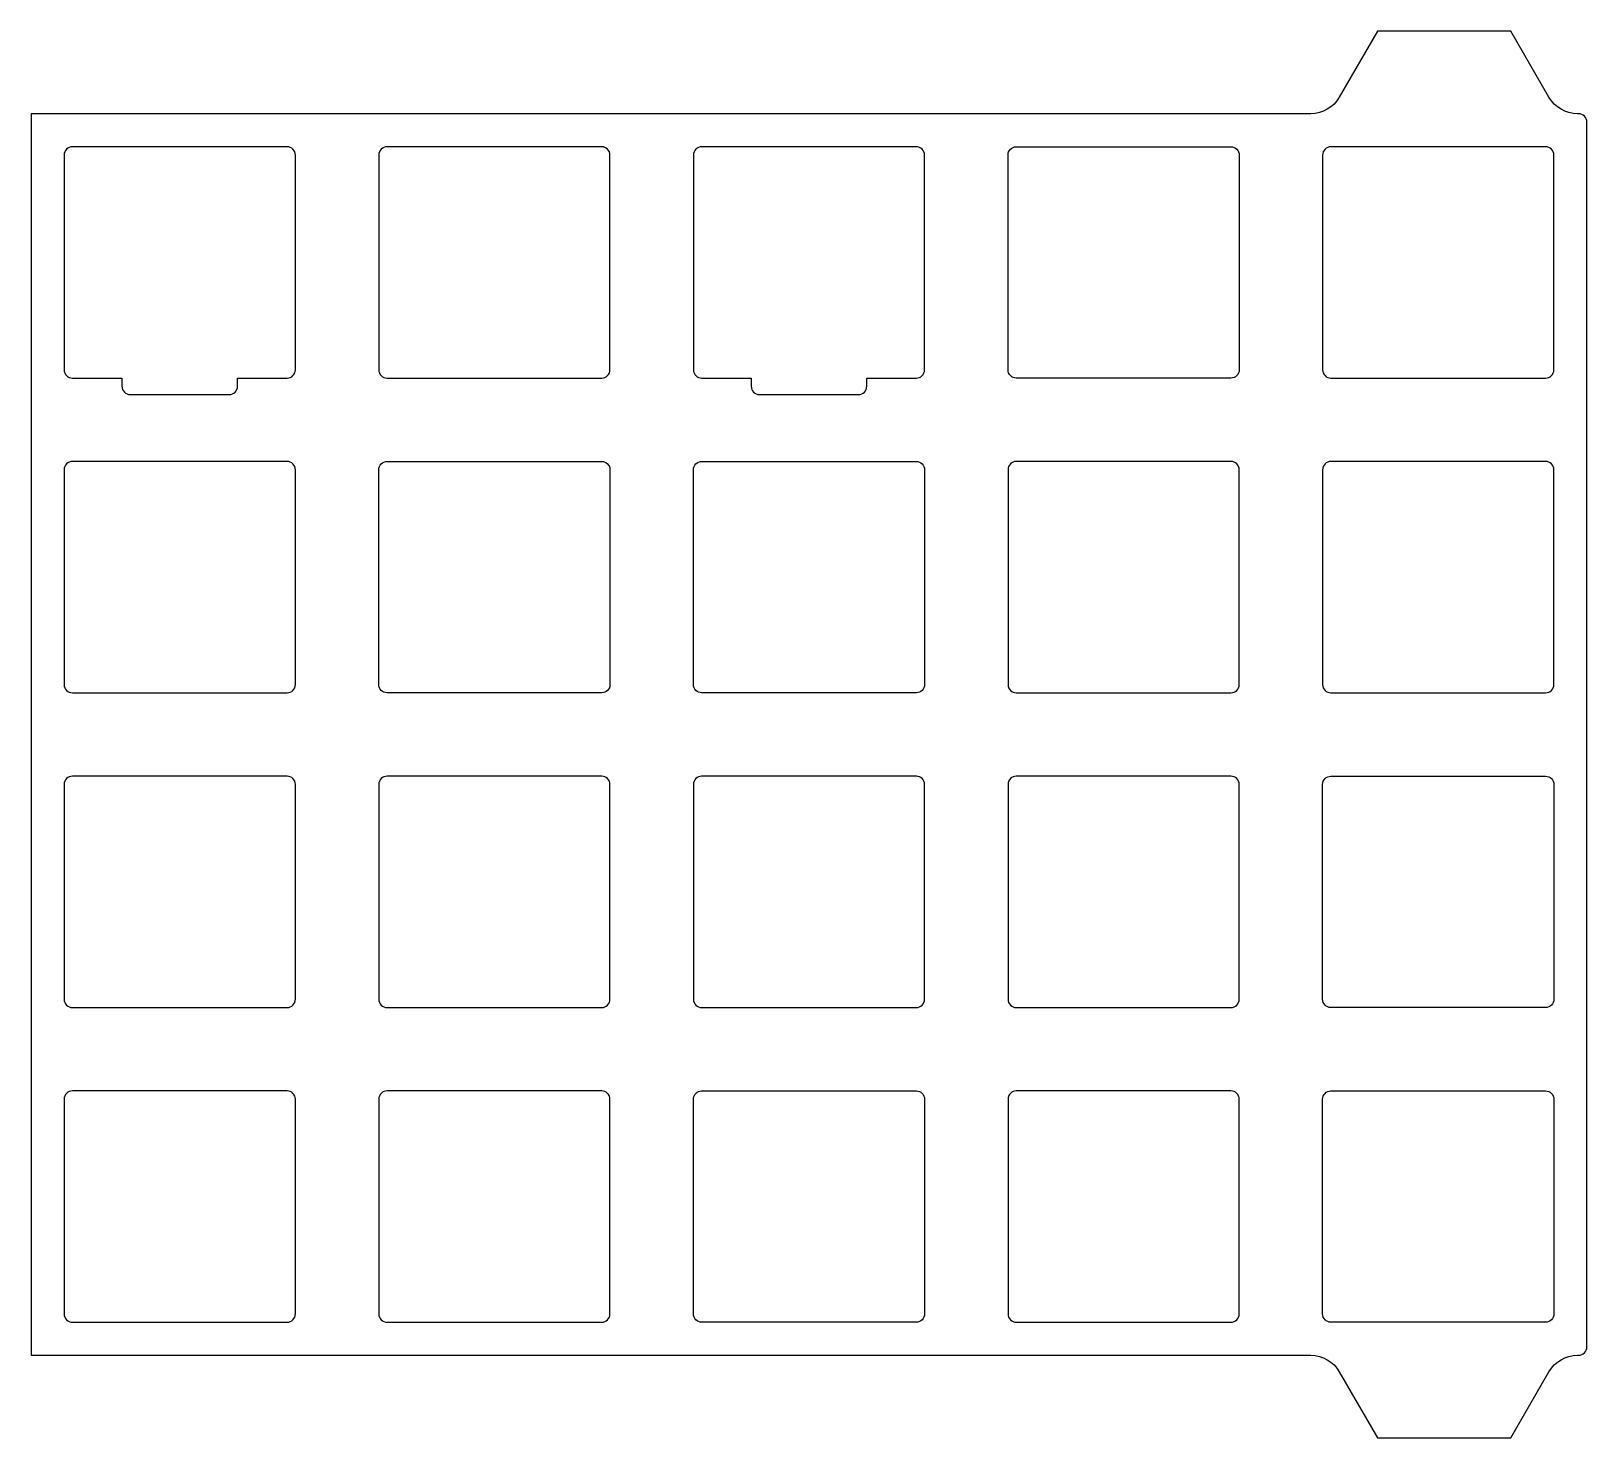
# Model space of a CAD drawing. Header units: millimetres. Extents: x -94.7 to -0.5, y -4.5 to 80.7.
import ezdxf

# ---------------------------------------------------------------- set-up
doc = ezdxf.new("R2010")
doc.units = ezdxf.units.MM
doc.layers.get('0').update_dxf_attribs({"linetype": 'CONTINUOUS'})

msp = doc.modelspace()

# ---------------------------------------------------------------- linework, layer by layer
for points in [[(-2.824, -0.475, -0.267949), (-1.092, 0.525), (-1.025, 0.525, 0.414214), (-0.525, 1.025), (-0.525, 75.175, 0.414214), (-1.025, 75.675), (-1.092, 75.675, -0.267949), (-2.824, 76.675), (-5.133, 80.675), (-13.205, 80.675), (-15.514, 76.675, -0.267949), (-17.246, 75.675), (-94.725, 75.675), (-94.725, 0.525), (-17.246, 0.525, -0.267949), (-15.514, -0.475), (-13.205, -4.475), (-5.133, -4.475)], [(-89.225, 59.675), (-89.225, 59.175, 0.414214), (-88.725, 58.675), (-82.725, 58.675, 0.414214), (-82.225, 59.175), (-82.225, 59.675), (-79.225, 59.675, 0.414214), (-78.725, 60.175), (-78.725, 73.175, 0.414214), (-79.225, 73.675), (-82.725, 73.675), (-88.725, 73.675), (-92.225, 73.675, 0.414214), (-92.725, 73.175), (-92.725, 60.175, 0.414214), (-92.225, 59.675)], [(-73.175, 59.675), (-60.175, 59.675, 0.414214), (-59.675, 60.175), (-59.675, 73.175, 0.414214), (-60.175, 73.675), (-73.175, 73.675, 0.414214), (-73.675, 73.175), (-73.675, 60.175, 0.414214)], [(-40.625, 60.175), (-40.625, 73.175, 0.414214), (-41.125, 73.675), (-44.625, 73.675), (-50.625, 73.675), (-54.125, 73.675, 0.414214), (-54.625, 73.175), (-54.625, 60.175, 0.414214), (-54.125, 59.675), (-51.125, 59.675), (-51.125, 59.175, 0.414214), (-50.625, 58.675), (-44.625, 58.675, 0.414214), (-44.125, 59.175), (-44.125, 59.675), (-41.125, 59.675, 0.414214)], [(-22.075, 73.675, -0.414214), (-21.575, 73.175), (-21.575, 60.175, -0.414214), (-22.075, 59.675), (-35.075, 59.675, -0.414214), (-35.575, 60.175), (-35.575, 73.175, -0.414214), (-35.075, 73.675)], [(-16.525, 73.175), (-16.525, 60.175, 0.414214), (-16.025, 59.675), (-3.025, 59.675, 0.414214), (-2.525, 60.175), (-2.525, 73.175, 0.414214), (-3.025, 73.675), (-16.025, 73.675, 0.414214)], [(-79.225, 54.625), (-92.225, 54.625, 0.414214), (-92.725, 54.125), (-92.725, 41.125, 0.414214), (-92.225, 40.625), (-79.225, 40.625, 0.414214), (-78.725, 41.125), (-78.725, 54.125, 0.414214)], [(-73.175, 40.625, -0.414214), (-73.675, 41.125), (-73.675, 54.125, -0.414214), (-73.175, 54.625), (-60.175, 54.625, -0.414214), (-59.675, 54.125), (-59.675, 41.125, -0.414214), (-60.175, 40.625)], [(-54.625, 54.125, -0.414214), (-54.125, 54.625), (-41.125, 54.625, -0.414214), (-40.625, 54.125), (-40.625, 41.125, -0.414214), (-41.125, 40.625), (-54.125, 40.625, -0.414214), (-54.625, 41.125)], [(-22.075, 54.625), (-35.075, 54.625, 0.414214), (-35.575, 54.125), (-35.575, 41.125, 0.414214), (-35.075, 40.625), (-22.075, 40.625, 0.414214), (-21.575, 41.125), (-21.575, 54.125, 0.414214)], [(-3.025, 54.625), (-16.025, 54.625, 0.414214), (-16.525, 54.125), (-16.525, 41.125, 0.414214), (-16.025, 40.625), (-3.025, 40.625, 0.414214), (-2.525, 41.125), (-2.525, 54.125, 0.414214)], [(-79.225, 35.575), (-92.225, 35.575, 0.414214), (-92.725, 35.075), (-92.725, 22.075, 0.414214), (-92.225, 21.575), (-79.225, 21.575, 0.414214), (-78.725, 22.075), (-78.725, 35.075, 0.414214)], [(-73.175, 21.575), (-60.175, 21.575, 0.414214), (-59.675, 22.075), (-59.675, 35.075, 0.414214), (-60.175, 35.575), (-73.175, 35.575, 0.414214), (-73.675, 35.075), (-73.675, 22.075, 0.414214)], [(-41.125, 35.575), (-54.125, 35.575, 0.414214), (-54.625, 35.075), (-54.625, 22.075, 0.414214), (-54.125, 21.575), (-41.125, 21.575, 0.414214), (-40.625, 22.075), (-40.625, 35.075, 0.414214)], [(-35.575, 35.075), (-35.575, 22.075, 0.414214), (-35.075, 21.575), (-22.075, 21.575, 0.414214), (-21.575, 22.075), (-21.575, 35.075, 0.414214), (-22.075, 35.575), (-35.075, 35.575, 0.414214)], [(-16.525, 35.075, -0.414214), (-16.025, 35.575), (-3.025, 35.575, -0.414214), (-2.525, 35.075), (-2.525, 22.075, -0.414214), (-3.025, 21.575), (-16.025, 21.575, -0.414214), (-16.525, 22.075)], [(-78.725, 3.025), (-78.725, 16.025, 0.414214), (-79.225, 16.525), (-92.225, 16.525, 0.414214), (-92.725, 16.025), (-92.725, 3.025, 0.414214), (-92.225, 2.525), (-79.225, 2.525, 0.414214)], [(-73.675, 16.025), (-73.675, 3.025, 0.414214), (-73.175, 2.525), (-60.175, 2.525, 0.414214), (-59.675, 3.025), (-59.675, 16.025, 0.414214), (-60.175, 16.525), (-73.175, 16.525, 0.414214)], [(-41.125, 16.525, -0.414214), (-40.625, 16.025), (-40.625, 3.025, -0.414214), (-41.125, 2.525), (-54.125, 2.525, -0.414214), (-54.625, 3.025), (-54.625, 16.025, -0.414214), (-54.125, 16.525)], [(-35.075, 2.525), (-22.075, 2.525, 0.414214), (-21.575, 3.025), (-21.575, 16.025, 0.414214), (-22.075, 16.525), (-35.075, 16.525, 0.414214), (-35.575, 16.025), (-35.575, 3.025, 0.414214)], [(-3.025, 16.525, -0.414214), (-2.525, 16.025), (-2.525, 3.025, -0.414214), (-3.025, 2.525), (-16.025, 2.525, -0.414214), (-16.525, 3.025), (-16.525, 16.025, -0.414214), (-16.025, 16.525)]]:
    msp.add_lwpolyline(points, format="xyb", close=True)

doc.saveas('drawing.dxf')
